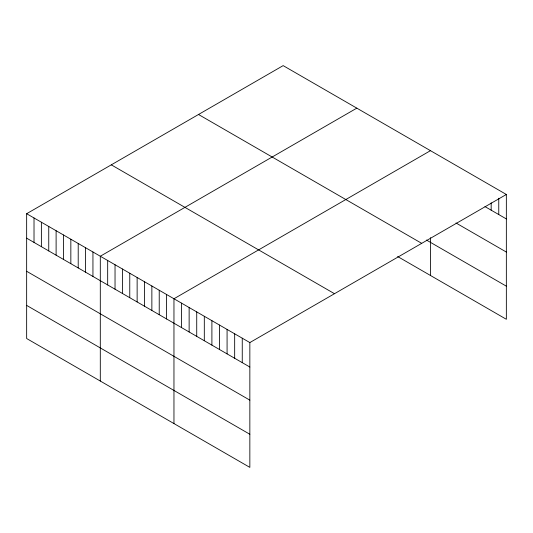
<?xml version="1.0" encoding="UTF-8"?>
<svg xmlns="http://www.w3.org/2000/svg" width="533" height="533" viewBox="0 0 533 533"><rect width="100%" height="100%" fill="white"/><g stroke="black" fill="none" stroke-linecap="round" stroke-linejoin="round"><path stroke-width="0.8" d="M26.65 213.713L249.844 342.572L249.844 467.381L26.65 338.522L26.65 213.713L283.156 65.619L506.35 194.478L506.35 319.287L397.651 256.533M356.81 108.146L100.304 256.233L100.304 381.042M430.464 150.666L173.958 298.76L173.958 423.568M249.844 342.572L506.35 194.478M484.963 206.591L506.35 218.936M455.988 222.981L506.35 252.056M426.447 240.043L506.35 286.174M198.509 114.488L421.703 243.348M111.297 164.844L334.491 293.703M26.65 238.171L249.844 367.03M26.65 271.284L249.844 400.143M26.65 305.402L249.844 434.262M498.761 198.249L498.761 214.559M491.173 202.84L491.173 210.175M430.464 237.705L430.464 275.474M242.255 338.189L242.255 362.647M234.667 333.811L234.667 358.269M227.078 329.427L227.078 353.885M219.489 325.05L219.489 349.508M211.901 320.666L211.901 345.124M204.312 316.282L204.312 340.74M196.724 311.905L196.724 336.363M189.135 307.521L189.135 331.979M181.546 303.144L181.546 327.602M166.596 294.509L166.596 318.967M159.227 290.258L159.227 314.717M151.865 286.001L151.865 310.459M144.496 281.75L144.496 306.209M137.134 277.5L137.134 301.958M129.766 273.242L129.766 297.707M122.403 268.992L122.403 293.45M115.035 264.741L115.035 289.199M107.673 260.49L107.673 284.948M92.942 251.982L92.942 276.44M85.573 247.732L85.573 272.19M78.211 243.481L78.211 267.939M70.842 239.224L70.842 263.682M63.48 234.973L63.48 259.431M56.112 230.722L56.112 255.18M48.75 226.472L48.75 250.93M41.381 222.214L41.381 246.672M34.019 217.964L34.019 242.422"/></g></svg>
